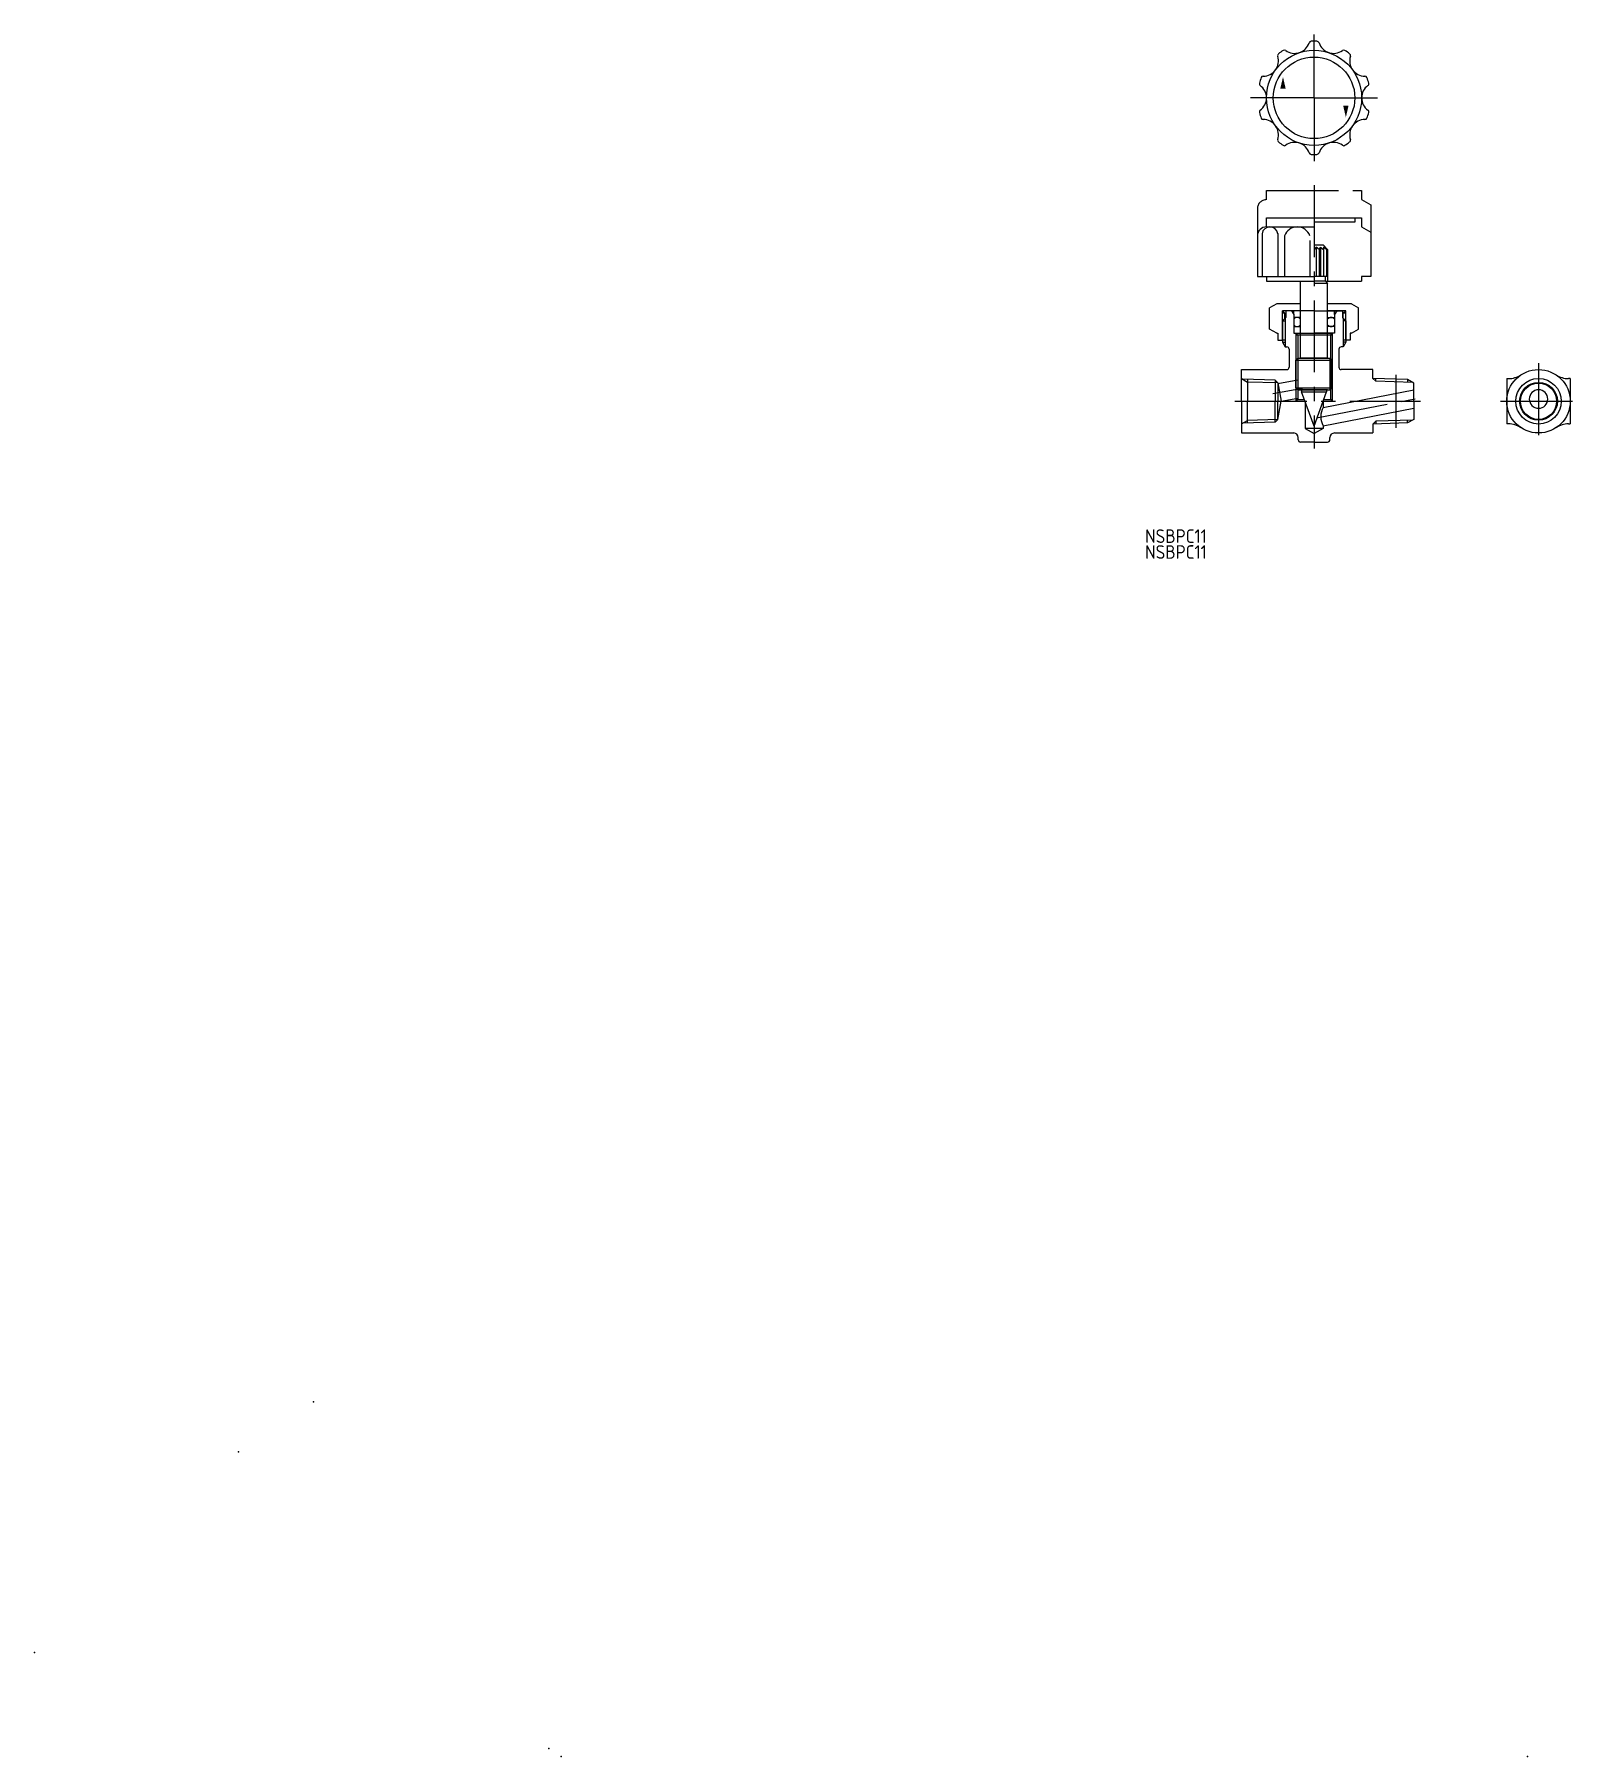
# Model space of a CAD drawing. Extents: x -116 to 224, y 0 to 380.
import ezdxf

# ---------------------------------------------------------------- set-up
doc = ezdxf.new("R2010")
doc.units = 0
doc.header["$LTSCALE"] = 0.5
doc.linetypes.add('CENTER', pattern=[50.8, 31.75, -6.35, 6.35, -6.35])
doc.linetypes.add('PHANTOM', pattern=[63.5, 31.75, -6.35, 6.35, -6.35, 6.35, -6.35])
doc.layers.get('0').update_dxf_attribs({"linetype": 'CONTINUOUS'})
doc.layers.add('CENTER', color=1, linetype='CENTER')
doc.styles.get("Standard").update_dxf_attribs({"font": 'ISOCP.SHX', "bigfont": 'EXTFONT.SHX'})
doc.styles.add('ｽﾀｲﾙ1', font='txt')

msp = doc.modelspace()

# ---------------------------------------------------------------- linework, layer by layer
at = {"color": 3, "linetype": 'PHANTOM'}
for p, q in [((155.67, 345.69), (176.67, 345.69)), ((155.67, 343.69), (155.67, 345.69)), ((176.67, 345.69), (176.67, 343.69)), ((176.67, 343.69), (178.67, 342.53)), ((178.67, 342.53), (178.67, 331.53)), ((153.67, 341.69), (153.67, 331.53))]:
    msp.add_line(p, q, dxfattribs=at)
at = {"color": 7, "linetype": 'CONTINUOUS'}
for p, q in [((155.67, 339.69), (176.67, 339.69)), ((155.67, 337.69), (155.67, 339.69)), ((175.17, 338.69), (166.17, 338.69)), ((175.17, 339.69), (175.17, 338.69)), ((176.67, 339.69), (176.67, 337.69)), ((153.67, 335.69), (153.67, 326.69)), ((154.68, 336.18), (154.68, 326.69)), ((155.67, 337.69), (166.17, 337.69)), ((158.15, 336.18), (158.15, 326.69)), ((159.64, 335.69), (159.64, 326.69)), ((165.26, 334.69), (165.26, 326.69)), ((176.67, 337.69), (178.67, 336.53)), ((178.67, 336.53), (178.67, 326.69)), ((166.17, 333.69), (168.17, 333.69)), ((166.66, 333.19), (166.17, 332.69)), ((167.32, 332.69), (166.66, 333.19)), ((166.66, 333.19), (166.66, 326.69)), ((167.32, 332.69), (167.56, 333.19)), ((167.32, 332.69), (167.32, 326.69)), ((167.56, 333.19), (168.29, 332.69)), ((167.56, 333.19), (167.56, 326.69)), ((168.17, 333.69), (169.17, 332.69)), ((168.25, 333.19), (168.29, 332.69)), ((168.95, 332.69), (168.25, 333.19)), ((168.29, 332.69), (168.29, 326.69)), ((168.63, 333.19), (169.17, 332.69)), ((168.95, 332.69), (168.63, 333.19)), ((168.95, 332.69), (168.95, 326.69)), ((169.17, 332.69), (169.17, 325.69)), ((153.67, 326.69), (166.17, 326.69)), ((155.67, 326.69), (155.67, 325.69)), ((155.67, 325.69), (166.17, 325.69)), ((163.17, 308.69), (163.17, 325.69)), ((169.17, 326.69), (166.17, 326.69)), ((168.67, 325.69), (166.17, 325.69)), ((169.17, 325.19), (166.17, 325.19)), ((168.67, 325.69), (168.67, 326.69)), ((168.67, 325.69), (169.17, 325.19)), ((168.67, 325.69), (176.67, 325.69)), ((169.17, 308.69), (169.17, 325.19)), ((176.67, 326.69), (176.67, 325.69)), ((178.67, 326.69), (176.67, 326.69)), ((163.17, 320.68), (157.92, 320.68)), ((174.42, 320.68), (169.17, 320.68)), ((163.17, 319.18), (159.17, 319.18)), ((159.71, 318.64), (159.17, 319.18)), ((159.71, 318.64), (159.17, 318.64)), ((159.79, 317.55), (159.17, 316.93)), ((159.17, 316.93), (159.79, 316.93)), ((159.17, 316.93), (159.17, 312.24)), ((159.71, 317.47), (159.71, 318.64)), ((159.92, 317.68), (159.79, 317.55)), ((159.92, 319.18), (159.92, 317.68)), ((166.17, 319.18), (159.92, 319.18)), ((161.17, 319.18), (161.67, 318.32)), ((161.67, 318.32), (161.67, 319.18)), ((161.67, 318.32), (161.67, 314.18)), ((163.17, 317.68), (161.67, 317.68)), ((161.67, 315.68), (163.17, 315.68)), ((166.17, 319.18), (172.42, 319.18)), ((173.17, 319.18), (169.17, 319.18)), ((169.17, 317.68), (170.67, 317.68)), ((170.67, 315.68), (169.17, 315.68)), ((171.17, 319.18), (170.67, 318.32)), ((170.67, 318.32), (170.67, 319.18)), ((170.67, 318.32), (170.67, 314.18)), ((172.42, 319.18), (172.42, 317.68)), ((172.42, 317.68), (172.56, 317.55)), ((172.56, 317.55), (173.17, 316.93)), ((173.17, 316.93), (172.56, 316.93)), ((172.63, 318.64), (173.17, 319.18)), ((173.17, 318.64), (172.63, 318.64)), ((172.63, 317.47), (172.63, 318.64)), ((173.17, 316.93), (173.17, 312.24)), ((158.17, 314.18), (158.17, 312.68)), ((158.17, 312.68), (159.17, 312.68)), ((159.79, 312.68), (159.17, 312.68)), ((159.17, 312.24), (159.79, 311.18)), ((159.17, 312.24), (159.79, 312.24)), ((161.67, 314.18), (166.17, 314.18)), ((162.58, 313.78), (162.17, 314.18)), ((162.17, 314.18), (170.17, 314.18)), ((170.17, 313.78), (162.17, 313.78)), ((162.58, 313.78), (162.58, 299.59)), ((170.67, 314.18), (166.17, 314.18)), ((169.77, 313.78), (170.17, 314.18)), ((169.77, 313.78), (169.77, 299.59)), ((173.17, 312.68), (172.56, 312.68)), ((173.17, 312.24), (172.56, 312.24)), ((173.17, 312.24), (172.56, 311.18)), ((174.17, 312.68), (173.17, 312.68)), ((174.17, 314.18), (174.17, 312.68)), ((159.79, 311.18), (160.17, 311.18)), ((160.67, 310.68), (160.67, 306.68)), ((162.63, 308.69), (162.17, 308.23)), ((162.63, 308.69), (162.17, 308.23)), ((162.17, 308.23), (170.17, 308.23)), ((162.17, 302.15), (162.17, 308.23)), ((162.63, 308.69), (169.71, 308.69)), ((163.17, 308.69), (169.17, 308.69)), ((169.17, 308.69), (163.17, 308.69)), ((169.71, 308.69), (170.17, 308.23)), ((170.17, 302.15), (170.17, 308.23)), ((171.67, 310.68), (171.67, 306.68)), ((172.56, 311.18), (172.17, 311.18)), ((150.17, 306.18), (160.17, 306.18)), ((150.17, 299.18), (150.17, 306.18)), ((150.17, 304.18), (151.49, 303.42)), ((179.17, 306.18), (172.17, 306.18)), ((179.17, 306.18), (172.17, 306.18)), ((179.17, 304.2), (179.17, 306.18)), ((179.77, 303.6), (179.77, 304.18)), ((151.49, 304.01), (151.49, 299.18)), ((158.17, 303.22), (151.49, 303.42)), ((157.57, 303.81), (157.57, 299.18)), ((158.17, 303.22), (158.17, 299.18)), ((158.17, 303.22), (158.88, 299.18)), ((158.19, 303.13), (162.58, 303.9)), ((162.63, 301.69), (162.17, 302.15)), ((162.17, 302.15), (170.17, 302.15)), ((162.63, 301.69), (169.71, 301.69)), ((169.17, 301.69), (163.17, 301.69)), ((163.42, 301.69), (163.42, 301.24)), ((166.17, 293.69), (163.42, 301.24)), ((163.42, 301.24), (168.92, 301.24)), ((166.17, 293.69), (168.92, 301.24)), ((168.17, 297.83), (188.17, 301.72)), ((168.92, 301.69), (168.92, 301.24)), ((169.71, 301.69), (170.17, 302.15)), ((186.82, 303.96), (186.82, 303.38)), ((150.17, 299.18), (150.17, 292.18)), ((151.49, 294.36), (151.49, 299.18)), ((157.57, 294.55), (157.57, 299.18)), ((158.17, 295.15), (158.88, 299.18)), ((158.17, 295.15), (158.17, 299.18)), ((158.88, 299.19), (162.58, 299.84)), ((162.58, 299.59), (162.17, 299.18)), ((162.17, 299.59), (164.03, 299.59)), ((162.17, 299.18), (164.17, 299.18)), ((164.17, 299.18), (164.17, 293.18)), ((168.17, 299.18), (168.17, 297.83)), ((168.17, 299.18), (170.17, 299.18)), ((168.17, 293.76), (188.17, 297.64)), ((168.32, 299.59), (170.17, 299.59)), ((169.77, 299.59), (170.17, 299.18)), ((150.17, 294.18), (151.49, 294.94)), ((158.17, 295.15), (151.49, 294.94)), ((164.17, 293.18), (166.17, 292.03)), ((168.17, 293.18), (164.17, 293.18)), ((168.17, 293.18), (166.17, 292.03)), ((168.17, 293.76), (168.17, 293.18)), ((179.17, 294.16), (179.17, 292.18)), ((179.77, 294.76), (179.77, 294.18)), ((186.82, 294.4), (186.82, 294.98)), ((150.17, 292.18), (161.67, 292.18)), ((162.67, 290.68), (162.67, 291.18)), ((166.17, 290.18), (163.17, 290.18)), ((166.17, 290.18), (169.17, 290.18)), ((169.67, 290.68), (169.67, 291.18)), ((170.67, 292.18), (179.17, 292.18))]:
    msp.add_line(p, q, dxfattribs=at)
for p, q in [((157.92, 320.68), (156.36, 319.78)), ((156.36, 315.09), (156.36, 319.78)), ((174.42, 320.68), (175.99, 319.78)), ((175.99, 315.09), (175.99, 319.78)), ((157.92, 314.18), (156.36, 315.09)), ((157.92, 314.18), (158.17, 314.18)), ((174.42, 314.18), (174.17, 314.18)), ((174.42, 314.18), (175.99, 315.09)), ((186.82, 303.96), (179.17, 304.2)), ((208.72, 304.18), (208.72, 294.18)), ((208.72, 304.18), (209.08, 304.18)), ((222.72, 304.18), (222.35, 304.18)), ((222.72, 304.18), (222.72, 294.18)), ((188.17, 303.18), (186.82, 303.96)), ((188.17, 299.18), (188.17, 303.18)), ((188.17, 299.18), (188.17, 295.18)), ((186.82, 294.4), (179.17, 294.16)), ((188.17, 295.18), (186.82, 294.4)), ((209.08, 294.18), (208.72, 294.18)), ((222.35, 294.18), (222.72, 294.18))]:
    msp.add_line(p, q)
at = {"color": 3, "linetype": 'CONTINUOUS'}
for p, q in [((159.17, 312.68), (159.17, 319.18)), ((159.79, 317.55), (159.79, 311.18)), ((172.56, 317.55), (172.56, 311.18)), ((173.17, 312.68), (173.17, 319.18)), ((162.17, 314.18), (162.17, 299.18)), ((170.17, 314.18), (170.17, 299.18)), ((162.63, 301.69), (162.63, 308.69)), ((169.71, 301.69), (169.71, 308.69)), ((179.17, 304.2), (179.77, 303.6)), ((157.57, 303.81), (150.42, 304.04)), ((158.17, 303.22), (157.57, 303.81)), ((187.88, 303.35), (179.77, 303.6)), ((157.57, 294.55), (150.42, 294.33)), ((158.17, 295.15), (157.57, 294.55)), ((179.17, 294.16), (179.77, 294.76)), ((187.88, 295.01), (179.77, 294.76))]:
    msp.add_line(p, q, dxfattribs=at)
at = {"color": 7, "linetype": 'CONTINUOUS'}
for centre, radius in [((166.17, 366.16), 10.5), ((166.17, 366.16), 9), ((215.72, 299.18), 5.02), ((215.72, 299.18), 4)]:
    msp.add_circle(centre, radius, dxfattribs=at)
msp.add_circle((215.72, 299.18), 7)
at = {"color": 3, "linetype": 'CONTINUOUS'}
msp.add_circle((215.72, 299.18), 4.17, dxfattribs=at)
at = {"color": 7, "linetype": 'CONTINUOUS'}
for centre, radius, start, end in [((166.17, 366.16), 12.5, 123.0773, 128.9227), ((159.62, 376.21), 0.5, 54.0557, 123.0773), ((161.89, 379.34), 3.36, 234.0557, 341.9443), ((165.56, 378.14), 0.5, 92.9227, 161.9443), ((166.17, 366.16), 12.5, 87.0773, 92.9227), ((166.79, 378.14), 0.5, 18.0557, 87.0773), ((170.46, 379.34), 3.36, 198.0557, 305.9443), ((172.72, 376.21), 0.5, 56.9227, 125.9443), ((166.17, 366.16), 12.5, 51.0773, 56.9227), ((154.96, 374.3), 3.36, 270.0557, 17.9443), ((158.63, 375.49), 0.5, 128.9227, 197.9443), ((177.39, 374.3), 3.36, 162.0557, 269.9443), ((173.71, 375.49), 0.5, 342.0557, 51.0773), ((154.59, 369.28), 0.5, 164.9227, 233.9443), ((166.17, 366.16), 12.5, 159.0773, 164.9227), ((152.31, 366.16), 3.36, 306.0557, 53.9443), ((154.96, 370.44), 0.5, 90.0557, 159.0773), ((180.03, 366.16), 3.36, 126.0557, 233.9443), ((177.38, 370.44), 0.5, 20.9227, 89.9443), ((166.17, 366.16), 12.5, 15.0773, 20.9227), ((177.76, 369.28), 0.5, 306.0557, 15.0773), ((154.59, 363.04), 0.5, 126.0557, 195.0773), ((166.17, 366.16), 12.5, 195.0773, 200.9227), ((154.96, 361.87), 0.5, 200.9227, 269.9443), ((154.96, 358.01), 3.36, 342.0557, 89.9443), ((177.39, 358.01), 3.36, 90.0557, 197.9443), ((177.38, 361.87), 0.5, 270.0557, 339.0773), ((166.17, 366.16), 12.5, 339.0773, 344.9227), ((177.76, 363.04), 0.5, 344.9227, 53.9443), ((158.63, 356.82), 0.5, 162.0557, 231.0773), ((166.17, 366.16), 12.5, 231.0773, 236.9227), ((159.62, 356.1), 0.5, 236.9227, 305.9443), ((161.89, 352.98), 3.36, 18.0557, 125.9443), ((165.56, 354.17), 0.5, 198.0557, 267.0773), ((166.17, 366.16), 12.5, 267.0773, 272.9227), ((166.79, 354.17), 0.5, 272.9227, 341.9443), ((170.46, 352.98), 3.36, 54.0557, 161.9443), ((172.72, 356.1), 0.5, 234.0557, 303.0773), ((166.17, 366.16), 12.5, 303.0773, 308.9227), ((173.71, 356.82), 0.5, 308.9227, 17.9443), ((155.67, 335.69), 2, 90, 180), ((156.42, 335.93), 1.75, 8.0523, 171.9477), ((162.45, 334.71), 2.97, 19.127, 160.873), ((162.42, 316.68), 1, 41.4096, 138.5904), ((162.42, 316.68), 1, 221.4096, 318.5904), ((169.92, 316.68), 1, 41.4096, 138.5904), ((169.92, 316.68), 1, 221.4096, 318.5904), ((160.17, 310.68), 0.5, 0, 90), ((172.17, 310.68), 0.5, 90, 180), ((160.17, 306.68), 0.5, 270, 0), ((172.17, 306.68), 0.5, 180, 270), ((215.72, 299.68), 2.04, 90, 270), ((215.72, 299.68), 2.04, 270, 90), ((172.07, 295.79), 4.4, 152.4234, 207.5766), ((161.67, 291.18), 1, 0, 90), ((163.17, 290.68), 0.5, 180, 270), ((169.17, 290.68), 0.5, 270, 0), ((170.67, 291.18), 1, 90, 180)]:
    msp.add_arc(centre, radius, start, end, dxfattribs=at)
at = {"color": 3, "linetype": 'PHANTOM'}
msp.add_arc((155.67, 341.69), 2, 90, 180, dxfattribs=at)
for centre, start, end in [((209.08, 309.18), 270, 303.5573), ((222.35, 309.18), 236.4427, 270), ((209.08, 289.18), 56.4427, 90), ((222.35, 289.18), 90, 123.5573)]:
    msp.add_arc(centre, 5, start, end)
for p in [(-54.71, 78.34), (-54.71, 78.34), (-71.26, 67.27), (-116.29, 22.99), (-2.73, 1.79), (0, 0), (0, 0), (0, 0), (0, 0), (0, 0), (0, 0), (0, 0), (0, 0), (0, 0), (0, 0), (0, 0), (0, 0), (0, 0), (213.3, 0)]:
    msp.add_point(p)
at = {"layer": 'CENTER', "color": 1, "linetype": 'CENTER'}
for p, q in [((166.17, 366.16), (166.17, 380.16)), ((166.17, 366.16), (152.17, 366.16)), ((166.17, 366.16), (166.17, 352.16)), ((166.17, 366.16), (180.17, 366.16)), ((166.17, 346.85), (166.17, 288.79)), ((184.2, 305.05), (184.2, 293.32)), ((215.72, 307.58), (215.72, 290.79)), ((157.06, 300.9), (164.06, 302.13)), ((148.67, 299.18), (189.67, 299.18)), ((166.7, 295.51), (189.65, 299.97)), ((207.32, 299.18), (224.11, 299.18))]:
    msp.add_line(p, q, dxfattribs=at)

# ---------------------------------------------------------------- texts
at = {"color": 7, "linetype": 'CONTINUOUS', "style": 'ｽﾀｲﾙ1', "width": 0.5}
msp.add_text('▲', height=3, dxfattribs=at).set_placement((158.32, 368.22))
msp.add_text('▲', height=3, rotation=180, dxfattribs=at).set_placement((174.18, 364.41))
at = {"color": 7, "linetype": 'CONTINUOUS'}
for p in [(128.88, 267.91), (128.88, 264.41)]:
    msp.add_text('NSBPC11', height=3, dxfattribs=at).set_placement(p)

doc.saveas('drawing.dxf')
